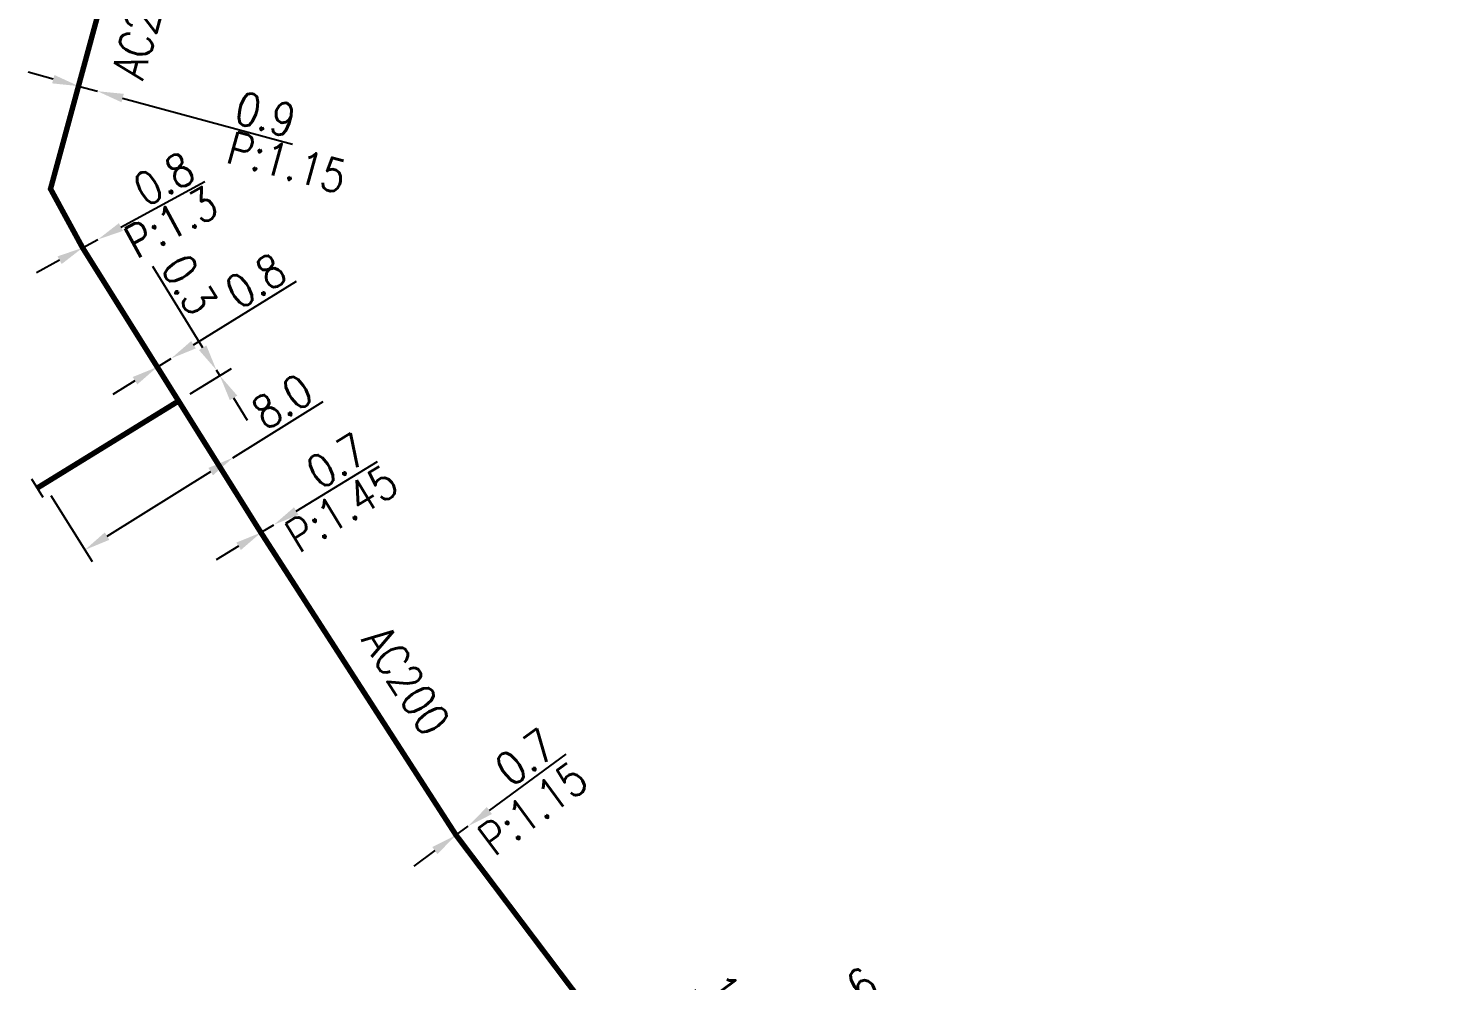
# Model space of a CAD drawing. Header units: millimetres. Extents: x 160996 to 162003, y 120996 to 122000.
# Drawn here: x 161427 to 161491.3, y 121162.3 to 121206 of the extents above; entities that cross this region are included whole.
import ezdxf
from ezdxf.enums import TextEntityAlignment as Align

# ---------------------------------------------------------------- set-up
doc = ezdxf.new("R2010")
doc.units = ezdxf.units.MM
doc.header["$PDMODE"] = 34
doc.linetypes.add('L_25_AP', pattern=[2000, 1000, 1000])
doc.layers.get('0').update_dxf_attribs({"linetype": 'CONTINUOUS'})
doc.layers.get('Defpoints').update_dxf_attribs({"linetype": 'CONTINUOUS'})
doc.layers.add('L_150', color=1, linetype='CONTINUOUS')
doc.layers.add('L_340', color=7, linetype='CONTINUOUS')
doc.styles.get("Standard").update_dxf_attribs({"font": 'romans.shx', "width": 0.85})
doc.dimstyles.get("Standard").update_dxf_attribs({"dimtxt": 1.5, "dimasz": 1.2, "dimexe": 0.625, "dimexo": 0.625, "dimgap": 0.25, "dimtad": 1, "dimdec": 1, "dimzin": 0, "dimdsep": 46, "dimtxsty": 'Standard', "dimcen": -0.5, "dimadec": 0, "dimazin": 0, "dimtfac": 1, "dimtdec": 1, "dimtmove": 0, "dimatfit": 3, "dimfxl": 0, "dimtolj": 1, "dimtzin": 0, "dimarcsym": 0})

# ---------------------------------------------------------------- blocks, each defined once
blk = doc.blocks.new('L_340_07')
at = {"color": 0, "linetype": 'Continuous', "const_width": 0.25, "flags": 128}
blk.add_lwpolyline([(0, 0), (0.35, 0)], dxfattribs=at)
at = {"color": 0, "linetype": 'Continuous', "flags": 128}
blk.add_lwpolyline([(0.35, -0.5), (0.35, 0.5)], dxfattribs=at)
at = {"color": 0, "linetype": 'Continuous', "width": 0.75, "flags": 3}
for tag, p in [('DEF_LEG', (0.723, -3.465)), ('DEF_COUP', (0.723, -5.965)), ('DEF_TYPE', (0.723, -8.465))]:
    blk.add_attdef(tag, text='', height=1.2, dxfattribs=at).set_placement(p, align=Align.MIDDLE)
blk = doc.blocks.new('*D1306')
at = {"layer": 'Defpoints', "color": 0, "linetype": 'Continuous', "transparency": 16777216}
for p in [(161429.34, 121203.381), (161430.208, 121203.145), (161430.208, 121203.145)]:
    blk.add_point(p, dxfattribs=at)
at = {"layer": 'L_150', "color": 0, "linetype": 'Continuous', "lineweight": -2, "transparency": 16777216}
for p, q in [((161428.182, 121203.696), (161427.024, 121204.011)), ((161429.34, 121203.381), (161430.208, 121203.145)), ((161431.366, 121202.83), (161439.162, 121200.709))]:
    blk.add_line(p, q, dxfattribs=at)
at = {"layer": 'L_150', "color": 0, "linetype": 'Continuous', "transparency": 16777216}
for points in [[(161428.235, 121203.889), (161428.13, 121203.503), (161429.34, 121203.381)], [(161431.419, 121203.023), (161431.314, 121202.637), (161430.208, 121203.145)]]:
    blk.add_solid(points, dxfattribs=at)
at = {"layer": 'L_150', "color": 0, "linetype": 'Continuous', "transparency": 16777216, "insert": (161437.924, 121202.082), "char_height": 1.5, "attachment_point": 5, "rotation": 344.78345}
blk.add_mtext('\\A1;0.9', dxfattribs=at)
blk = doc.blocks.new('*D1307')
at = {"layer": 'Defpoints', "color": 0, "linetype": 'Continuous', "transparency": 16777216}
for p in [(161430.232, 121196.342), (161430.232, 121196.342), (161429.528, 121195.961)]:
    blk.add_point(p, dxfattribs=at)
at = {"layer": 'L_150', "color": 0, "linetype": 'Continuous', "lineweight": -2, "transparency": 16777216}
for p, q in [((161431.287, 121196.913), (161435.131, 121198.995)), ((161429.528, 121195.961), (161430.232, 121196.342)), ((161428.473, 121195.39), (161427.418, 121194.818))]:
    blk.add_line(p, q, dxfattribs=at)
at = {"layer": 'L_150', "color": 0, "linetype": 'Continuous', "transparency": 16777216}
for points in [[(161431.192, 121197.089), (161431.382, 121196.737), (161430.232, 121196.342)], [(161428.378, 121195.566), (161428.568, 121195.214), (161429.528, 121195.961)]]:
    blk.add_solid(points, dxfattribs=at)
at = {"layer": 'L_150', "color": 0, "linetype": 'Continuous', "transparency": 16777216, "insert": (161433.26, 121199.119), "char_height": 1.5, "attachment_point": 5, "rotation": 28.4327}
blk.add_mtext('\\A1;0.8', dxfattribs=at)
blk = doc.blocks.new('*D1308')
at = {"layer": 'Defpoints', "color": 0, "linetype": 'Continuous', "transparency": 16777216}
for p in [(161432.954, 121190.491), (161433.593, 121190.884), (161433.593, 121190.884)]:
    blk.add_point(p, dxfattribs=at)
at = {"layer": 'L_150', "color": 0, "linetype": 'Continuous', "lineweight": -2, "transparency": 16777216}
for p, q in [((161434.614, 121191.514), (161439.343, 121194.426)), ((161432.954, 121190.491), (161433.593, 121190.884)), ((161431.932, 121189.862), (161430.91, 121189.233))]:
    blk.add_line(p, q, dxfattribs=at)
at = {"layer": 'L_150', "color": 0, "linetype": 'Continuous', "transparency": 16777216}
for points in [[(161434.51, 121191.684), (161434.719, 121191.343), (161433.593, 121190.884)], [(161431.827, 121190.032), (161432.037, 121189.692), (161432.954, 121190.491)]]:
    blk.add_solid(points, dxfattribs=at)
at = {"layer": 'L_150', "color": 0, "linetype": 'Continuous', "transparency": 16777216, "insert": (161437.468, 121194.446), "char_height": 1.5, "attachment_point": 5, "rotation": 31.62654}
blk.add_mtext('\\A1;0.8', dxfattribs=at)
blk = doc.blocks.new('*D1309')
at = {"layer": 'Defpoints', "color": 0, "linetype": 'Continuous', "transparency": 16777216}
for p in [(161435.666, 121190.352), (161435.666, 121190.352), (161433.931, 121188.931)]:
    blk.add_point(p, dxfattribs=at)
at = {"layer": 'L_150', "color": 0, "linetype": 'Continuous', "lineweight": -2, "transparency": 16777216}
for p, q in [((161435.037, 121191.374), (161432.745, 121195.096)), ((161434.463, 121189.259), (161436.356, 121190.424)), ((161435.823, 121190.097), (161435.666, 121190.352)), ((161436.453, 121189.075), (161437.082, 121188.053))]:
    blk.add_line(p, q, dxfattribs=at)
at = {"layer": 'L_150', "color": 0, "linetype": 'Continuous', "transparency": 16777216}
for points in [[(161435.207, 121191.479), (161434.867, 121191.269), (161435.666, 121190.352)], [(161436.623, 121189.18), (161436.282, 121188.97), (161435.823, 121190.097)]]:
    blk.add_solid(points, dxfattribs=at)
at = {"layer": 'L_150', "color": 0, "linetype": 'Continuous', "transparency": 16777216, "insert": (161434.428, 121194.27), "char_height": 1.5, "attachment_point": 5, "rotation": 301.62654}
blk.add_mtext('\\A1;0.3', dxfattribs=at)
blk = doc.blocks.new('*D1310')
at = {"layer": 'Defpoints', "color": 0, "linetype": 'Continuous', "transparency": 16777216}
for p in [(161436.422, 121186.327), (161436.422, 121186.327), (161427.747, 121185.123)]:
    blk.add_point(p, dxfattribs=at)
at = {"layer": 'L_340', "color": 0, "linetype": 'Continuous', "lineweight": -2, "transparency": 16777216}
for p, q in [((161436.422, 121186.327), (161440.561, 121188.904)), ((161430.65, 121182.732), (161435.404, 121185.692)), ((161428.078, 121184.592), (161429.962, 121181.567))]:
    blk.add_line(p, q, dxfattribs=at)
at = {"layer": 'L_340', "color": 0, "linetype": 'Continuous', "transparency": 16777216}
for points in [[(161435.298, 121185.862), (161435.509, 121185.522), (161436.422, 121186.327)], [(161430.545, 121182.901), (161430.756, 121182.562), (161429.632, 121182.097)]]:
    blk.add_solid(points, dxfattribs=at)
at = {"layer": 'L_340', "color": 0, "linetype": 'Continuous', "transparency": 16777216, "insert": (161438.686, 121188.915), "char_height": 1.5, "attachment_point": 5, "rotation": 31.91636}
blk.add_mtext('\\A1;8.0', dxfattribs=at)
blk = doc.blocks.new('*D1311')
at = {"layer": 'Defpoints', "color": 0, "linetype": 'Continuous', "transparency": 16777216}
for p in [(161437.71, 121182.893), (161438.308, 121183.257), (161438.308, 121183.257)]:
    blk.add_point(p, dxfattribs=at)
at = {"layer": 'L_150', "color": 0, "linetype": 'Continuous', "lineweight": -2, "transparency": 16777216}
for p, q in [((161439.332, 121183.883), (161443.063, 121186.161)), ((161437.71, 121182.893), (161438.308, 121183.257)), ((161436.686, 121182.267), (161435.662, 121181.642))]:
    blk.add_line(p, q, dxfattribs=at)
at = {"layer": 'L_150', "color": 0, "linetype": 'Continuous', "transparency": 16777216}
for points in [[(161439.227, 121184.053), (161439.436, 121183.712), (161438.308, 121183.257)], [(161436.582, 121182.438), (161436.79, 121182.096), (161437.71, 121182.893)]]:
    blk.add_solid(points, dxfattribs=at)
at = {"layer": 'L_150', "color": 0, "linetype": 'Continuous', "transparency": 16777216, "insert": (161441.188, 121186.188), "char_height": 1.5, "attachment_point": 5, "rotation": 31.40659}
blk.add_mtext('\\A1;0.7', dxfattribs=at)
blk = doc.blocks.new('*D1312')
at = {"layer": 'Defpoints', "color": 0, "linetype": 'Continuous', "transparency": 16777216}
for p in [(161447.222, 121169.431), (161447.222, 121169.431), (161446.658, 121169.017)]:
    blk.add_point(p, dxfattribs=at)
at = {"layer": 'L_150', "color": 0, "linetype": 'Continuous', "lineweight": -2, "transparency": 16777216}
for p, q in [((161448.189, 121170.141), (161451.714, 121172.727)), ((161446.658, 121169.017), (161447.222, 121169.431)), ((161445.69, 121168.307), (161444.722, 121167.597))]:
    blk.add_line(p, q, dxfattribs=at)
at = {"layer": 'L_150', "color": 0, "linetype": 'Continuous', "transparency": 16777216}
for points in [[(161448.071, 121170.302), (161448.308, 121169.98), (161447.222, 121169.431)], [(161445.572, 121168.468), (161445.808, 121168.146), (161446.658, 121169.017)]]:
    blk.add_solid(points, dxfattribs=at)
at = {"layer": 'L_150', "color": 0, "linetype": 'Continuous', "transparency": 16777216, "insert": (161449.844, 121172.595), "char_height": 1.5, "attachment_point": 5, "rotation": 36.2668}
blk.add_mtext('\\A1;0.7', dxfattribs=at)
blk = doc.blocks.new('*D1314')
at = {"layer": 'Defpoints', "color": 0, "linetype": 'Continuous', "transparency": 16777216}
for p in [(161461.931, 121156.076), (161461.931, 121156.076), (161459.255, 121152.357)]:
    blk.add_point(p, dxfattribs=at)
at = {"layer": 'L_340', "color": 0, "linetype": 'Continuous', "lineweight": -2, "transparency": 16777216}
for p, q in [((161461.217, 121157.041), (161457.613, 121161.917)), ((161462.763, 121154.95), (161461.931, 121156.076)), ((161459.758, 121152.729), (161463.265, 121155.321)), ((161463.476, 121153.985), (161464.189, 121153.02))]:
    blk.add_line(p, q, dxfattribs=at)
at = {"layer": 'L_340', "color": 0, "linetype": 'Continuous', "transparency": 16777216}
for points in [[(161461.378, 121157.159), (161461.057, 121156.922), (161461.931, 121156.076)], [(161463.637, 121154.104), (161463.315, 121153.866), (161462.763, 121154.95)]]:
    blk.add_solid(points, dxfattribs=at)
at = {"layer": 'L_340', "color": 0, "linetype": 'Continuous', "transparency": 16777216, "insert": (161459.323, 121161.285), "char_height": 1.5, "attachment_point": 5, "rotation": 306.46908}
blk.add_mtext('\\A1;1.4', dxfattribs=at)
blk = doc.blocks.new('*D1316')
at = {"layer": 'Defpoints', "color": 0, "linetype": 'Continuous', "transparency": 16777216}
for p in [(161457.746, 121155.325), (161457.746, 121155.325), (161457.264, 121154.969)]:
    blk.add_point(p, dxfattribs=at)
at = {"layer": 'L_150', "color": 0, "linetype": 'Continuous', "lineweight": -2, "transparency": 16777216}
for p, q in [((161458.711, 121156.038), (161466.499, 121161.795)), ((161457.264, 121154.969), (161457.746, 121155.325)), ((161456.299, 121154.255), (161455.334, 121153.542))]:
    blk.add_line(p, q, dxfattribs=at)
at = {"layer": 'L_150', "color": 0, "linetype": 'Continuous', "transparency": 16777216}
for points in [[(161458.593, 121156.199), (161458.83, 121155.878), (161457.746, 121155.325)], [(161456.18, 121154.416), (161456.418, 121154.094), (161457.264, 121154.969)]]:
    blk.add_solid(points, dxfattribs=at)
at = {"layer": 'L_150', "color": 0, "linetype": 'Continuous', "transparency": 16777216, "insert": (161464.63, 121161.656), "char_height": 1.5, "attachment_point": 5, "rotation": 36.46908}
blk.add_mtext('\\A1;0.6', dxfattribs=at)

msp = doc.modelspace()

# ---------------------------------------------------------------- linework, layer by layer
at = {"layer": 'L_150', "linetype": 'L_25_AP', "const_width": 0.25, "flags": 128}
for points in [[(161491.169, 121267.545), (161483.875, 121261.371), (161480.79, 121258.76), (161472.258, 121251.642), (161463.227, 121243.577), (161451.382, 121233.118), (161451.382, 121233.118), (161438.02, 121221.109), (161432.776, 121216.451), (161431.944, 121212.956), (161429.34, 121203.381), (161428.057, 121198.663), (161429.528, 121195.961), (161432.954, 121190.491), (161433.931, 121188.931), (161437.71, 121182.893), (161446.658, 121169.017), (161457.264, 121154.969), (161458.443, 121153.373), (161459.255, 121152.357)], [(161433.931, 121188.931), (161427.747, 121185.123)]]:
    msp.add_lwpolyline(points, dxfattribs=at)

# ---------------------------------------------------------------- block references
at = {"layer": 'L_340', "rotation": 211.626541056269}
msp.add_blockref('L_340_07', (161427.747, 121185.123), dxfattribs=at)

# ---------------------------------------------------------------- texts
at = {"layer": 'L_150', "linetype": 'Continuous', "width": 0.85}
for s, rotation, p in [('AC200', 74.78345, (161432.299, 121203.593)), ('P:1.15', 344.68383, (161436.046, 121199.883)), ('P:1.3', 28.4327, (161432.001, 121195.422)), ('P:1.45', 31.40659, (161439.444, 121181.915)), ('P:1.15', 36.46908, (161448.412, 121167.99))]:
    msp.add_text(s, height=1.5, rotation=rotation, dxfattribs=at).set_placement(p)
msp.add_text('AC200', height=1.5, rotation=302.81525, dxfattribs=at).set_placement((161444.367, 121176.107), align=Align.MIDDLE)

# ---------------------------------------------------------------- dimensions: what is measured, and where the dimension line sits
at = {"layer": 'L_150', "linetype": 'Continuous'}
for base, p1, p2, angle, picture, middle in [((161430.208, 121203.145), (161429.34, 121203.381), (161430.208, 121203.145), 164.78345, '*D1306', (161437.662, 121201.117)), ((161430.232, 121196.342), (161429.528, 121195.961), (161430.232, 121196.342), 208.4327, '*D1307', (161433.737, 121198.24)), ((161433.593, 121190.884), (161432.954, 121190.491), (161433.593, 121190.884), 211.62654, '*D1308', (161437.993, 121193.594)), ((161435.666, 121190.352), (161433.931, 121188.931), (161435.666, 121190.352), 301.62654, '*D1309', (161433.576, 121193.746)), ((161438.308, 121183.257), (161437.71, 121182.893), (161438.308, 121183.257), 211.40659, '*D1311', (161441.709, 121185.334)), ((161447.222, 121169.431), (161446.658, 121169.017), (161447.222, 121169.431), 216.2668, '*D1312', (161450.435, 121171.789)), ((161457.746, 121155.325), (161457.264, 121154.969), (161457.746, 121155.325), 216.46908, '*D1316', (161465.224, 121160.852))]:
    dim = msp.add_linear_dim(base=base, p1=p1, p2=p2, angle=angle, dimstyle='Standard', dxfattribs=at)
    dim.commit()
    dim.dimension.update_dxf_attribs({"geometry": picture, "text_midpoint": middle, "dimtype": 160})
at = {"layer": 'L_340', "linetype": 'Continuous'}
for base, p1, p2, angle, picture, middle in [((161436.422, 121186.327), (161427.747, 121185.123), (161436.422, 121186.327), 211.91636, '*D1310', (161439.215, 121188.066)), ((161461.931, 121156.076), (161459.255, 121152.357), (161461.931, 121156.076), 306.46908, '*D1314', (161458.519, 121160.691))]:
    dim = msp.add_linear_dim(base=base, p1=p1, p2=p2, angle=angle, dimstyle='Standard', dxfattribs=at)
    dim.commit()
    dim.dimension.update_dxf_attribs({"geometry": picture, "text_midpoint": middle, "dimtype": 160})

doc.saveas('drawing.dxf')
